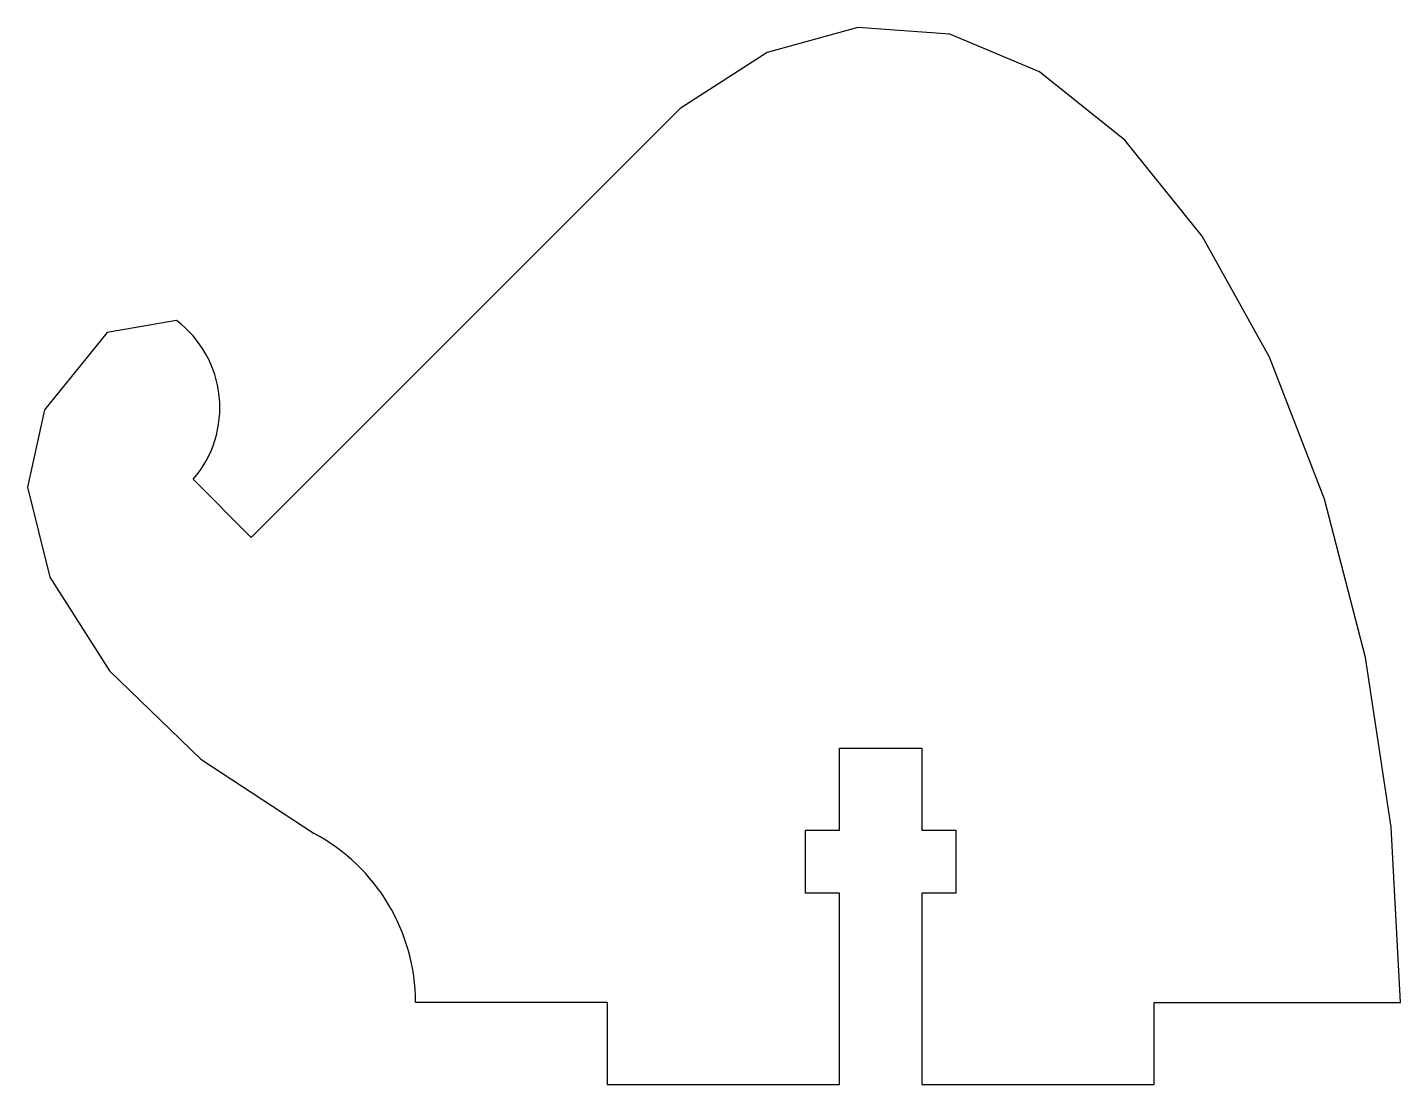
# Model space of a CAD drawing. Extents: x -49.2 to 1, y 0 to 38.6.
import ezdxf

# ---------------------------------------------------------------- set-up
doc = ezdxf.new("R2010")
doc.units = 0
doc.layers.get('0').update_dxf_attribs({"linetype": 'continuous'})

# ---------------------------------------------------------------- blocks, each defined once
blk = doc.blocks.new('BODY007')
at = {"color": 0}
for p, q in [((-41, 20), (-25.322, 35.678)), ((-41, 20), (-43.121, 22.121)), ((-19.5, 9.3), (-19.5, 12.3)), ((-19.5, 12.3), (-16.5, 12.3)), ((-16.5, 12.3), (-16.5, 9.3)), ((-20.75, 7), (-20.75, 9.3)), ((-20.75, 9.3), (-19.5, 9.3)), ((-16.5, 9.3), (-15.25, 9.3)), ((-15.25, 9.3), (-15.25, 7)), ((-19.5, 7), (-20.75, 7)), ((-19.5, 0), (-19.5, 7)), ((-15.25, 7), (-16.5, 7)), ((-16.5, 7), (-16.5, 0)), ((-28, 3), (-35, 3)), ((-28, 3), (-28, 0)), ((-8, 0), (-8, 3)), ((-8, 3), (1, 3)), ((-28, 0), (-19.5, 0)), ((-16.5, 0), (-8, 0))]:
    blk.add_line(p, q, dxfattribs=at)
for points in [[(1, 3), (0.656, 9.409), (-0.28, 15.607), (-1.779, 21.394), (-3.791, 26.582), (-6.252, 31.005), (-9.081, 34.518), (-12.189, 37.008), (-15.474, 38.396), (-18.83, 38.636), (-22.148, 37.72), (-25.322, 35.678)], [(-43.729, 27.921), (-46.27, 27.489), (-48.56, 24.656)], [(-48.56, 24.656), (-49.181, 21.834), (-48.361, 18.55), (-46.179, 15.124), (-42.85, 11.893), (-38.698, 9.172)]]:
    blk.add_lwpolyline(points, dxfattribs=at)
for centre, radius, start, end in [((-46.149, 24.736), 4, -40.8139, 52.7695), ((-42, 3), 7, 0, 61.8522)]:
    blk.add_arc(centre, radius, start, end, dxfattribs=at)

msp = doc.modelspace()

# ---------------------------------------------------------------- block references
at = {"color": 0}
msp.add_blockref('BODY007', (0, 0), dxfattribs=at)

doc.saveas('drawing.dxf')
